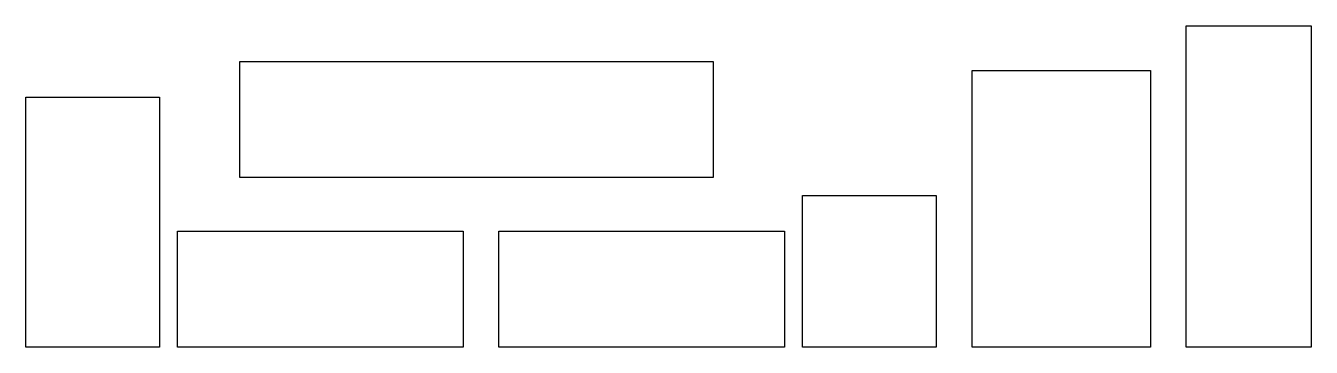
# Model space of a CAD drawing. Extents: x 8 to 152, y 4 to 40.
import ezdxf

# ---------------------------------------------------------------- set-up
doc = ezdxf.new("R2010")
doc.units = 0
doc.layers.get('0').update_dxf_attribs({"linetype": 'CONTINUOUS'})

msp = doc.modelspace()

# ---------------------------------------------------------------- linework, layer by layer
at = {"color": 7}
for p, q in [((138.000001, 39.999999), (152.000001, 39.999999)), ((138.000001, 4.000001), (138.000001, 39.999999)), ((152.000001, 39.999999), (152.000001, 4.000001)), ((32.000001, 35.999999), (84.999999, 35.999999)), ((32.000001, 22.999999), (32.000001, 35.999999)), ((84.999999, 35.999999), (84.999999, 22.999999)), ((114.000001, 35), (134.000001, 35)), ((114.000001, 4), (114.000001, 35)), ((134.000001, 35), (134.000001, 4)), ((8, 31.999999), (23, 31.999999)), ((8, 3.999998), (8, 31.999999)), ((23, 31.999999), (23, 3.999998)), ((84.999999, 22.999999), (32.000001, 22.999999)), ((94.999999, 20.999999), (109.999999, 20.999999)), ((94.999999, 3.999998), (94.999999, 20.999999)), ((109.999999, 20.999999), (109.999999, 3.999998)), ((25.000001, 17), (57.000002, 17)), ((25.000001, 4.000003), (25.000001, 17)), ((57.000002, 17), (57.000002, 4.000003)), ((61.000002, 17), (93.000003, 17)), ((61.000002, 4), (61.000002, 17)), ((93.000003, 17), (93.000003, 4)), ((23, 3.999998), (8, 3.999998)), ((57.000002, 4.000003), (25.000001, 4.000003)), ((93.000003, 4), (61.000002, 4)), ((109.999999, 3.999998), (94.999999, 3.999998)), ((134.000001, 4), (114.000001, 4)), ((152.000001, 4.000001), (138.000001, 4.000001))]:
    msp.add_line(p, q, dxfattribs=at)

doc.saveas('drawing.dxf')
